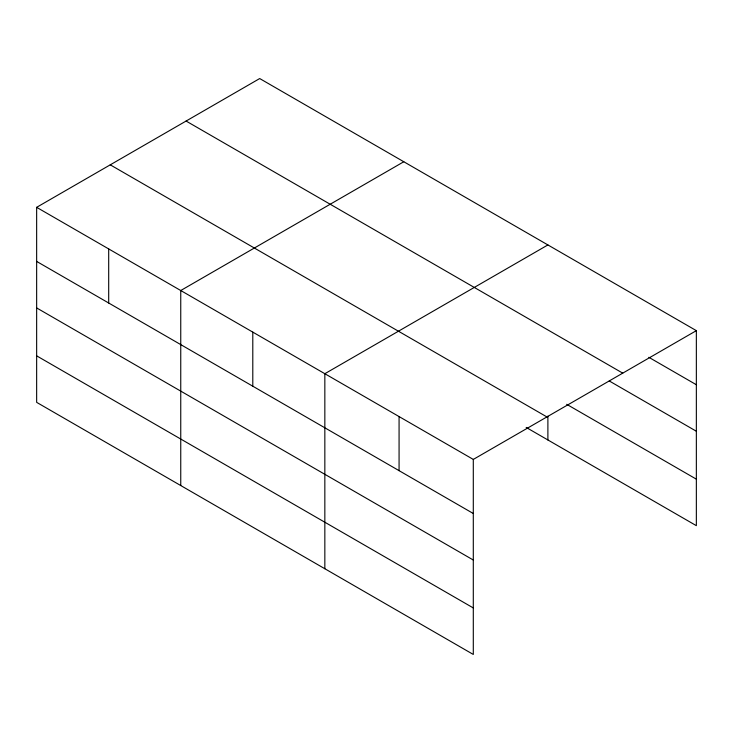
<?xml version="1.0" encoding="UTF-8"?>
<svg xmlns="http://www.w3.org/2000/svg" width="733" height="733" viewBox="0 0 733 733"><rect width="100%" height="100%" fill="white"/><g stroke="black" fill="none" stroke-linecap="round" stroke-linejoin="round"><path stroke-width="1.1" d="M36.65 207.329L473.298 459.426L473.298 654.45L36.65 402.353L36.65 207.329L259.702 78.55L696.35 330.647L696.35 525.671L526.175 427.421M403.791 161.746L180.749 290.525L180.749 485.539M547.89 244.941L324.838 373.711L324.838 568.735M473.298 459.426L696.35 330.647M648.842 357.31L696.35 384.733M186.09 121.046L622.748 373.152M609.251 380.958L696.35 431.242M566.691 404.304L696.35 479.162M110.252 164.833L546.91 416.93M36.65 261.415L473.298 513.512M36.65 307.924L473.298 560.021M36.65 355.844L473.298 607.941M547.89 416.133L547.89 439.956M399.073 416.573L399.073 470.659M252.793 332.122L252.793 386.199M108.695 248.927L108.695 303.013"/></g></svg>
